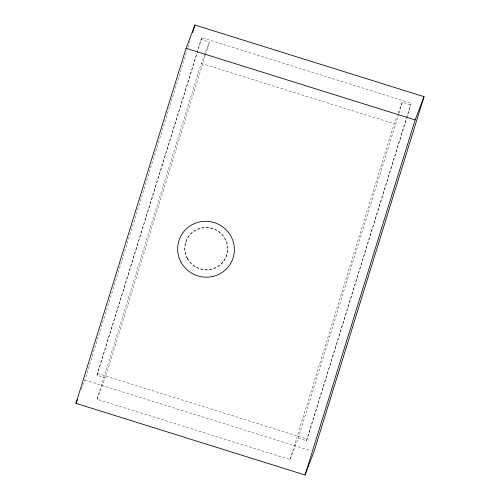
<?xml version="1.0" encoding="UTF-8"?>
<svg xmlns="http://www.w3.org/2000/svg" width="500" height="500" viewBox="0 0 500 500"><rect width="100%" height="100%" fill="white"/><g stroke="black" fill="none" stroke-linecap="round" stroke-linejoin="round"><path stroke-width="0.38" stroke-dasharray="2.5 1.88" d="M81.225 389.519L84.838 380.062L187.081 50.362M188.006 47.375L190.781 38.425M205.231 55.412L105.244 377.837L96.956 375.244L201.756 37.681L411.269 103.219L307.131 439.044L306.469 440.781L298.175 438.188L290.006 459.581L97.075 399.231L201.219 63.406L209.387 42.006L201.094 39.413M96.956 375.244L196.912 53.319M197.144 52.575L201.756 37.681M205.463 54.669L209.387 42.006M290.006 459.581L394.15 123.75L397.144 115.906M298.175 438.188L398.625 114.269M398.856 113.525L402.319 102.356L410.606 104.95L411.269 103.219M306.469 440.781L406.45 118.356M406.681 117.613L410.606 104.95M97.075 399.231L105.244 377.837M185.675 242.406L185.8 242.081M226.675 255.231L226.8 254.906M398.231 113.056L402.319 102.356M201.219 63.406L394.15 123.75M97.619 373.512L307.131 439.044M84.838 380.062L310.969 450.794M187.269 258.512A21.481 21.062 20.9 0 0 224.363 260.219A21.481 21.062 20.9 0 0 206.894 227.725A21.481 21.062 20.9 0 0 187.269 258.512M187.394 258.188A21.481 21.062 20.9 0 0 224.488 259.9A21.481 21.062 20.9 0 0 207.019 227.4A21.481 21.062 20.9 0 0 187.394 258.188"/><path stroke-width="0.75" d="M75.95 403.338L186.056 48.275L194.944 25L424.05 96.662L313.944 451.725L305.056 475L75.95 403.338L77.337 399.7M192.631 32.456L194.944 25M305.056 475L415.163 119.938L424.05 96.662M186.056 48.275L415.163 119.938M180.994 262.069A28.431 27.881 20.9 0 0 230.087 264.325A28.431 27.881 20.9 0 0 206.969 221.319A28.431 27.881 20.9 0 0 180.994 262.069"/></g></svg>
